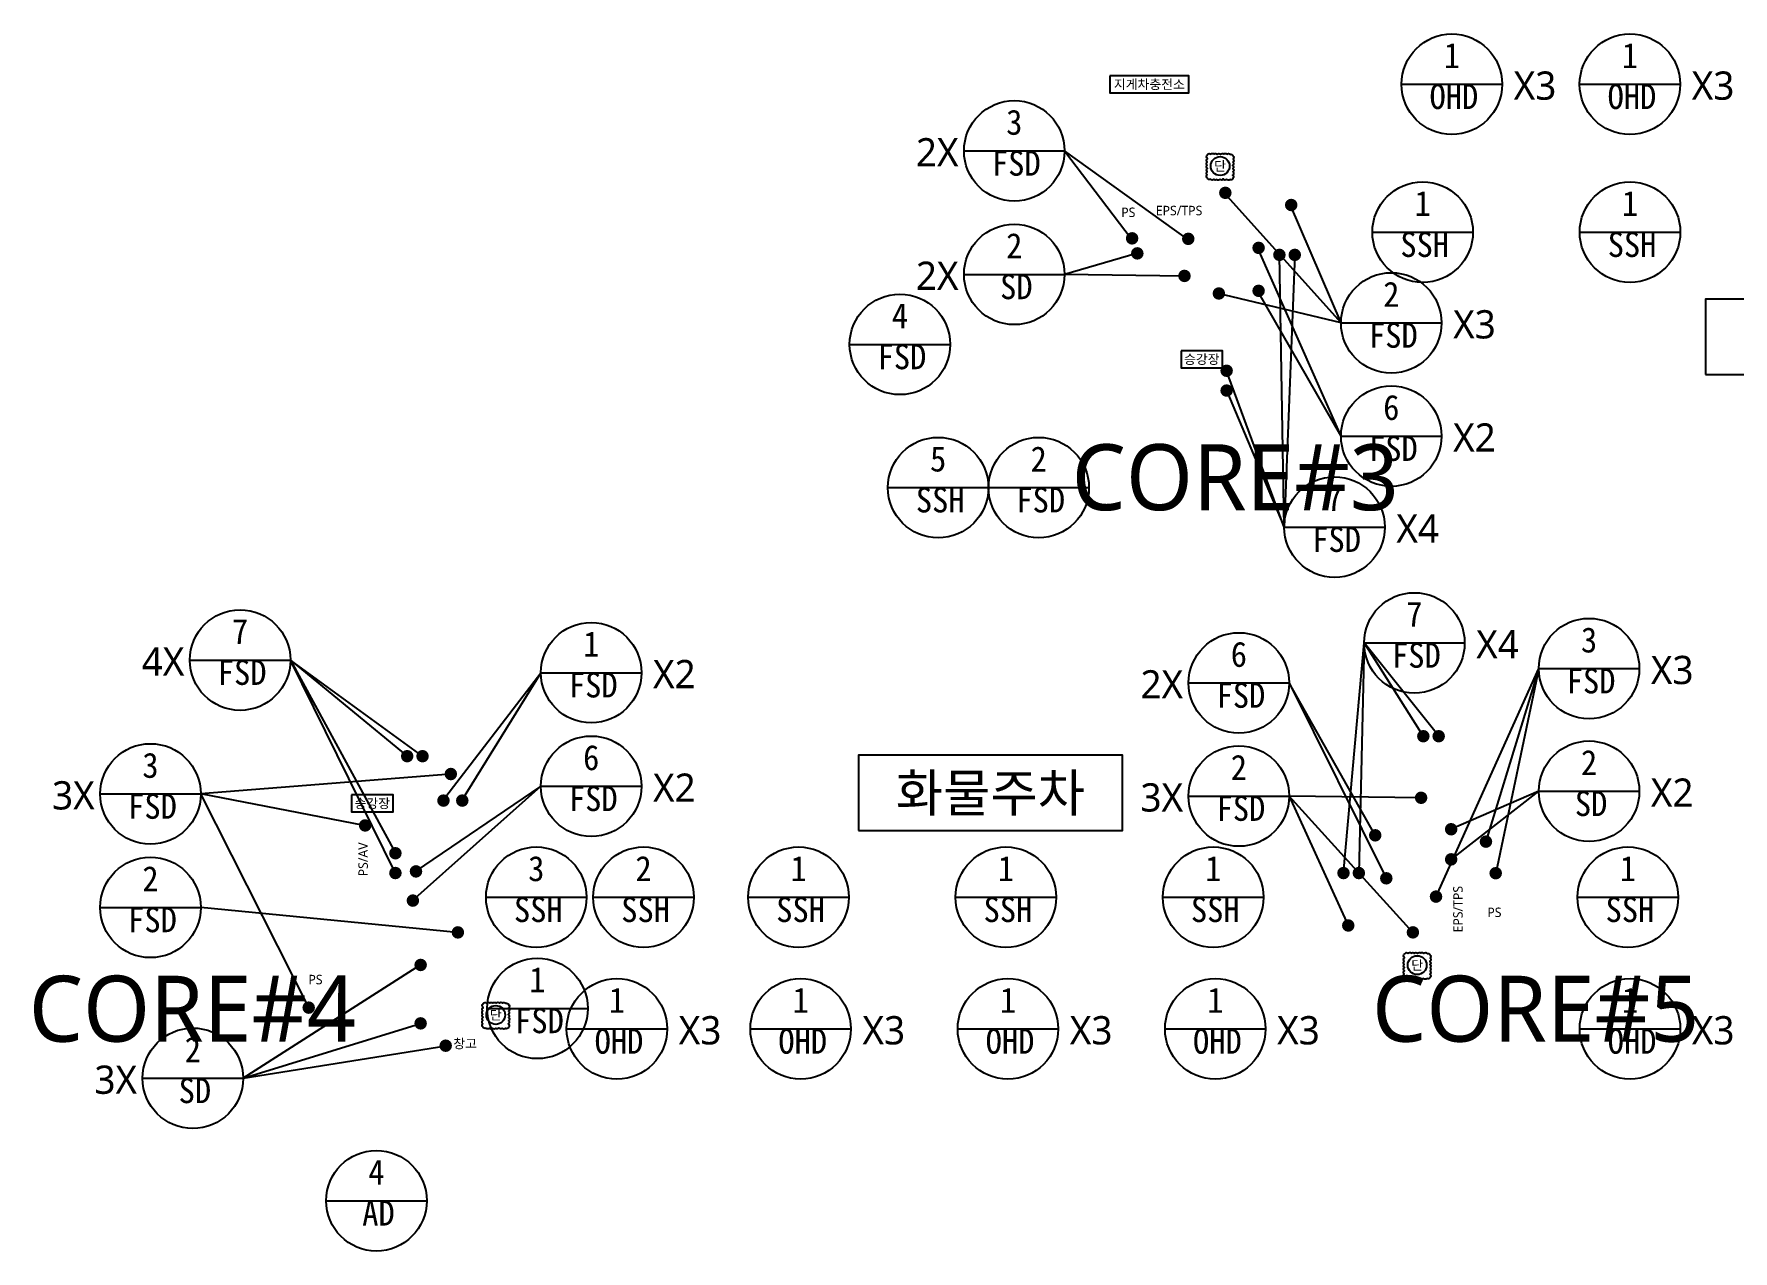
# Model space of a CAD drawing. Header units: millimetres. Extents: x 3479419 to 5579419, y 522746 to 3162891.
# Drawn here: x 4852937 to 4943077, y 912986 to 977562 of the extents above; entities that cross this region are included whole.
import ezdxf
from ezdxf.enums import TextEntityAlignment as Align

# ---------------------------------------------------------------- set-up
doc = ezdxf.new("R2010")
doc.units = ezdxf.units.MM
doc.layers.get('Defpoints').update_dxf_attribs({"color": 140})
for name, color, linetype, lineweight in [('A-MKXX-SYMB', 7, 'Continuous', 25), ('A-XXXX-SYMB', 7, 'Continuous', 25), ('A-XXXX-TXT2', 3, 'Continuous', 25), ('REV-202205', 20, 'Continuous', 25)]:
    doc.layers.add(name, color=color, linetype=linetype, lineweight=lineweight)
doc.layers.add('AA-SYMB', color=1, linetype='Continuous')
doc.styles.add('XR-평면도$0$맑은 고딕', font='malgun.ttf')
doc.styles.add('돋움', font='')
doc.styles.add('돋음', font='')
doc.styles.add('맑은 고딕', font='malgun.ttf')
doc.styles.add('맑은고딕', font='malgun.ttf')
doc.styles.get('돋움').set_extended_font_data('DotumChe')
doc.styles.get('돋음').set_extended_font_data('Dotum')

# ---------------------------------------------------------------- blocks, each defined once
blk = doc.blocks.new('글_화물주차')
at = {"layer": 'A-XXXX-TXT2', "color": 0}
blk.add_lwpolyline([(-7000, -2000), (7000, -2000), (7000, 2000), (-7000, 2000)], close=True, dxfattribs=at)
at = {"layer": 'A-XXXX-TXT2', "style": '맑은고딕'}
blk.add_text('화물주차', height=2000, dxfattribs=at).set_placement((0, 0), align=Align.MIDDLE_CENTER)
blk = doc.blocks.new('글_지게차충전소')
at = {"layer": 'A-XXXX-TXT2', "color": 0, "ltscale": 100}
blk.add_lwpolyline([(-2100, 450), (-2100, -450), (2100, -450), (2100, 450)], close=True, dxfattribs=at)
at = {"layer": 'A-XXXX-TXT2', "ltscale": 100, "style": 'XR-평면도$0$맑은 고딕'}
blk.add_text('지게차충전소', height=500, dxfattribs=at).set_placement((0, 0), align=Align.MIDDLE_CENTER)
blk = doc.blocks.new('글_승강장')
at = {"layer": 'A-XXXX-TXT2', "color": 0, "ltscale": 100}
blk.add_lwpolyline([(-1100, 450), (-1100, -450), (1100, -450), (1100, 450)], close=True, dxfattribs=at)
at = {"layer": 'A-XXXX-TXT2', "ltscale": 100, "style": 'XR-평면도$0$맑은 고딕'}
blk.add_text('승강장', height=500, dxfattribs=at).set_placement((0, 0), align=Align.MIDDLE_CENTER)
blk = doc.blocks.new('WINSYMBOL-flat-1')
at = {"layer": 'AA-SYMB', "color": 3}
blk.add_line((-1440, 0), (1440, 0), dxfattribs=at)
blk.add_circle((0, 0), 1440, dxfattribs=at)
at = {"layer": 'AA-SYMB', "style": '돋음'}
blk.add_attdef('0', text='', height=720, dxfattribs=at).set_placement((0, 246), align=Align.CENTER)
at = {"layer": 'AA-SYMB', "style": '돋음', "width": 0.95}
blk.add_attdef('FSD', text='', height=720, dxfattribs=at).set_placement((59, -927), align=Align.CENTER)
blk = doc.blocks.new('A$C425F3A2A')
at = {"layer": 'Defpoints', "style": '맑은고딕'}
for s, p in [('CORE#3', (185932, 144972)), ('CORE#4', (130605, 116772)), ('CORE#5', (201868, 116772))]:
    blk.add_text(s, height=3500, dxfattribs=at).set_placement(p, align=Align.BOTTOM_RIGHT)
blk = doc.blocks.new('fsd7')
at = {"layer": 'A-MKXX-SYMB'}
h = blk.add_hatch(color=256, dxfattribs=at)
edge = h.paths.add_edge_path()
edge.add_arc((179593, 159571), 333, 0, 360)
h = blk.add_hatch(color=256, dxfattribs=at)
edge = h.paths.add_edge_path()
edge.add_arc((180408, 159571), 333, 0, 360)
h = blk.add_hatch(color=256, dxfattribs=at)
edge = h.paths.add_edge_path()
edge.add_arc((176793, 153421), 333, 0, 360)
h = blk.add_hatch(color=256, dxfattribs=at)
edge = h.paths.add_edge_path()
edge.add_arc((176793, 152371), 333, 0, 360)
h = blk.add_hatch(color=256, dxfattribs=at)
edge = h.paths.add_edge_path()
edge.add_arc((187228, 134031), 333, 0, 360)
h = blk.add_hatch(color=256, dxfattribs=at)
edge = h.paths.add_edge_path()
edge.add_arc((188043, 134031), 333, 0, 360)
h = blk.add_hatch(color=256, dxfattribs=at)
edge = h.paths.add_edge_path()
edge.add_arc((133318, 132971), 333, 0, 360)
h = blk.add_hatch(color=256, dxfattribs=at)
edge = h.paths.add_edge_path()
edge.add_arc((134133, 132971), 333, 0, 360)
h = blk.add_hatch(color=256, dxfattribs=at)
edge = h.paths.add_edge_path()
edge.add_arc((132693, 127821), 333, 0, 360)
h = blk.add_hatch(color=256, dxfattribs=at)
edge = h.paths.add_edge_path()
edge.add_arc((132693, 126771), 333, 0, 360)
h = blk.add_hatch(color=256, dxfattribs=at)
edge = h.paths.add_edge_path()
edge.add_arc((182993, 126771), 333, 0, 360)
h = blk.add_hatch(color=256, dxfattribs=at)
edge = h.paths.add_edge_path()
edge.add_arc((183808, 126771), 333, 0, 360)
at = {"layer": 'A-XXXX-SYMB'}
for points in [[(180408, 159571), (179851, 145126), (179593, 159571)], [(176793, 152371), (179851, 145126), (176793, 153421)], [(182993, 126771), (184086, 138980), (183808, 126771)], [(188043, 134031), (184086, 138980), (187228, 134031)], [(134133, 132971), (127121, 138070), (133318, 132971)], [(132693, 126771), (127121, 138070), (132693, 127821)]]:
    blk.add_lwpolyline(points, dxfattribs=at)
ref = blk.add_blockref('WINSYMBOL-flat-1', (182518, 145126), dxfattribs=dict(xscale=1.851851851790402, yscale=1.851851851790402, zscale=1.851851851790402))
ref.add_attrib('0', '7', dxfattribs={"layer": 'AA-SYMB', "color": 3, "height": 1333, "style": '돋움'}).set_placement((182518, 145582), align=Align.BOTTOM_CENTER)
ref.add_attrib('FSD', 'FSD', dxfattribs={"layer": 'AA-SYMB', "color": 3, "height": 1333.3, "style": '돋움'}).set_placement((182627, 143409), align=Align.BOTTOM_CENTER)
ref = blk.add_blockref('WINSYMBOL-flat-1', (186753, 138980), dxfattribs=dict(xscale=1.851851851790402, yscale=1.851851851790402, zscale=1.851851851790402))
ref.add_attrib('0', '7', dxfattribs={"layer": 'AA-SYMB', "color": 3, "height": 1333, "style": '돋움'}).set_placement((186753, 139435), align=Align.BOTTOM_CENTER)
ref.add_attrib('FSD', 'FSD', dxfattribs={"layer": 'AA-SYMB', "color": 3, "height": 1333.3, "style": '돋움'}).set_placement((186861, 137263), align=Align.BOTTOM_CENTER)
ref = blk.add_blockref('WINSYMBOL-flat-1', (124454, 138070), dxfattribs=dict(xscale=1.851851851790402, yscale=1.851851851790402, zscale=1.851851851790402))
ref.add_attrib('0', '7', dxfattribs={"layer": 'AA-SYMB', "color": 3, "height": 1333, "style": '돋움'}).set_placement((124454, 138525), align=Align.BOTTOM_CENTER)
ref.add_attrib('FSD', 'FSD', dxfattribs={"layer": 'AA-SYMB', "color": 3, "height": 1333.3, "style": '돋움'}).set_placement((124563, 136353), align=Align.BOTTOM_CENTER)
at = {"layer": 'A-XXXX-TXT2', "style": '맑은고딕'}
for s, p in [('X4', (186929, 144303)), ('X4', (191164, 138157)), ('4X', (120366, 137247))]:
    blk.add_text(s, height=1500, dxfattribs=at).set_placement(p, align=Align.CENTER)
blk = doc.blocks.new('단')
at = {"layer": 'A-XXXX-SYMB'}
blk.add_circle((0, 0), 500, dxfattribs=at)
at = {"layer": 'A-XXXX-TXT2', "ltscale": 100, "style": '맑은 고딕'}
blk.add_text('단', height=500, dxfattribs=at).set_placement((0, 0), align=Align.MIDDLE_CENTER)

msp = doc.modelspace()

# ---------------------------------------------------------------- hatches: boundary and pattern name
at = {"layer": 'A-MKXX-SYMB'}
h = msp.add_hatch(color=256, dxfattribs=at)
edge = h.paths.add_edge_path()
edge.add_arc((4916142.2, 969132.8), 333.3, 0, 360)
h = msp.add_hatch(color=256, dxfattribs=at)
edge = h.paths.add_edge_path()
edge.add_arc((4919637.5, 968487.6), 333.3, 0, 360)
h = msp.add_hatch(color=256, dxfattribs=at)
edge = h.paths.add_edge_path()
edge.add_arc((4911197.2, 966717.9), 333.3, 0, 360)
h = msp.add_hatch(color=256, dxfattribs=at)
edge = h.paths.add_edge_path()
edge.add_arc((4914176.2, 966691.8), 333.3, 0, 360)
h = msp.add_hatch(color=256, dxfattribs=at)
edge = h.paths.add_edge_path()
edge.add_arc((4917908.3, 966212.6), 333.3, 0, 360)
h = msp.add_hatch(color=256, dxfattribs=at)
edge = h.paths.add_edge_path()
edge.add_arc((4911473.1, 965921.1), 333.3, 0, 360)
h = msp.add_hatch(color=256, dxfattribs=at)
edge = h.paths.add_edge_path()
edge.add_arc((4913975.7, 964724.8), 333.3, 0, 360)
h = msp.add_hatch(color=256, dxfattribs=at)
edge = h.paths.add_edge_path()
edge.add_arc((4915799.3, 963793.5), 333.3, 0, 360)
h = msp.add_hatch(color=256, dxfattribs=at)
edge = h.paths.add_edge_path()
edge.add_arc((4917908.3, 963933.5), 333.3, 0, 360)
h = msp.add_hatch(color=256, dxfattribs=at)
edge = h.paths.add_edge_path()
edge.add_arc((4875053.3, 938295.2), 333.3, 0, 360)
h = msp.add_hatch(color=256, dxfattribs=at)
edge = h.paths.add_edge_path()
edge.add_arc((4874660.9, 936885.6), 333.3, 0, 360)
h = msp.add_hatch(color=256, dxfattribs=at)
edge = h.paths.add_edge_path()
edge.add_arc((4875660.4, 936885.6), 333.3, 0, 360)
h = msp.add_hatch(color=256, dxfattribs=at)
edge = h.paths.add_edge_path()
edge.add_arc((4926529.3, 937035.1), 333.3, 0, 360)
h = msp.add_hatch(color=256, dxfattribs=at)
edge = h.paths.add_edge_path()
edge.add_arc((4870505.8, 935566.7), 333.3, 0, 360)
h = msp.add_hatch(color=256, dxfattribs=at)
edge = h.paths.add_edge_path()
edge.add_arc((4928122.9, 935365.2), 333.3, 0, 360)
h = msp.add_hatch(color=256, dxfattribs=at)
edge = h.paths.add_edge_path()
edge.add_arc((4924094.3, 935043.7), 333.3, 0, 360)
h = msp.add_hatch(color=256, dxfattribs=at)
edge = h.paths.add_edge_path()
edge.add_arc((4929968.8, 934707.7), 333.3, 0, 360)
h = msp.add_hatch(color=256, dxfattribs=at)
edge = h.paths.add_edge_path()
edge.add_arc((4928122.9, 933767.3), 333.3, 0, 360)
h = msp.add_hatch(color=256, dxfattribs=at)
edge = h.paths.add_edge_path()
edge.add_arc((4873203.4, 933128.5), 333.3, 0, 360)
h = msp.add_hatch(color=256, dxfattribs=at)
edge = h.paths.add_edge_path()
edge.add_arc((4924683.2, 932761.7), 333.3, 0, 360)
h = msp.add_hatch(color=256, dxfattribs=at)
edge = h.paths.add_edge_path()
edge.add_arc((4930486.8, 933032.7), 333.3, 0, 360)
h = msp.add_hatch(color=256, dxfattribs=at)
edge = h.paths.add_edge_path()
edge.add_arc((4927320.3, 931791.2), 333.3, 0, 360)
h = msp.add_hatch(color=256, dxfattribs=at)
edge = h.paths.add_edge_path()
edge.add_arc((4873038.9, 931580.8), 333.3, 0, 360)
h = msp.add_hatch(color=256, dxfattribs=at)
edge = h.paths.add_edge_path()
edge.add_arc((4922664.3, 930258.7), 333.3, 0, 360)
h = msp.add_hatch(color=256, dxfattribs=at)
edge = h.paths.add_edge_path()
edge.add_arc((4875427.6, 929892.1), 333.3, 0, 360)
h = msp.add_hatch(color=256, dxfattribs=at)
edge = h.paths.add_edge_path()
edge.add_arc((4926094.3, 929893.7), 333.3, 0, 360)
h = msp.add_hatch(color=256, dxfattribs=at)
edge = h.paths.add_edge_path()
edge.add_arc((4873450.8, 928165.2), 333.3, 0, 360)
h = msp.add_hatch(color=256, dxfattribs=at)
edge = h.paths.add_edge_path()
edge.add_arc((4867511.8, 925900.5), 333.3, 0, 360)
h = msp.add_hatch(color=256, dxfattribs=at)
edge = h.paths.add_edge_path()
edge.add_arc((4873450.8, 925065.2), 333.3, 0, 360)
h = msp.add_hatch(color=256, dxfattribs=at)
edge = h.paths.add_edge_path()
edge.add_arc((4874779.6, 923880.2), 333.3, 0, 360)

# ---------------------------------------------------------------- linework, layer by layer
at = {"layer": 'A-XXXX-SYMB'}
for p, q in [((4922281.6, 962229), (4916098.2, 969123.1)), ((4922281.6, 962229), (4919593.4, 968477.9)), ((4911429.1, 965911.4), (4907613, 964807.1)), ((4922281.6, 956225.8), (4917864.3, 966202.9)), ((4913931.6, 964715.1), (4907613, 964807.1)), ((4922281.6, 962229), (4915755.3, 963783.8)), ((4922281.6, 956225.8), (4917864.3, 963923.8)), ((4927320.3, 931791.2), (4932773, 943888.9)), ((4932773, 943888.9), (4929968.8, 934707.7)), ((4932773, 943888.9), (4930486.8, 933032.7)), ((4874616.9, 936875.8), (4879833.6, 943673.2)), ((4879833.6, 943673.2), (4875616.4, 936875.8)), ((4875009.3, 938285.5), (4861783.1, 937237.2)), ((4872994.9, 931571.1), (4879833.6, 937644.9)), ((4879833.6, 937644.9), (4873159.3, 933118.8)), ((4870461.8, 935557), (4861783.1, 937237.2)), ((4867511.8, 925900.5), (4861783.1, 937237.2)), ((4928122.9, 933767.3), (4932773, 937381.8)), ((4932773, 937381.8), (4928122.9, 935365.2)), ((4875383.6, 929882.4), (4861783.1, 931218.7)), ((4873450.8, 928165.2), (4864031.6, 922149.6)), ((4864031.6, 922149.6), (4873450.8, 925065.2)), ((4864031.6, 922149.6), (4874779.6, 923880.2))]:
    msp.add_line(p, q, dxfattribs=at)
for points in [[(4914132.2, 966682.1), (4907613, 971358.4), (4911153.2, 966708.2)], [(4924094.3, 935043.7), (4919528.3, 943126.5), (4924683.2, 932761.7)], [(4926094.3, 929893.7), (4919528.3, 937127.8), (4922664.3, 930258.7)], [(4926529.3, 937035.1), (4919528.3, 937127.8)]]:
    msp.add_lwpolyline(points, dxfattribs=at)
at = {"layer": 'REV-202205'}
for points in [[(4915203.4, 971160.2, -0.5205671), (4915377, 971181.6, -0.5205671), (4915543.3, 971185.6, -0.5205671), (4915712.7, 971171, -0.5205671), (4915889.2, 971175, -0.5205671), (4916057.3, 971186.6, -0.5205671), (4916224.2, 971179.4, -0.5205671), (4916399.6, 971165.8, -0.5205671), (4916533.5, 971098.5, -0.5205671), (4916549.9, 970926.9, -0.5205671), (4916543, 970760.1, -0.5205671), (4916528.3, 970584.9, -0.5205671), (4916547.2, 970413.1, -0.5205671), (4916548.1, 970247, -0.5205671), (4916530.7, 970076.2, -0.5205671), (4916541.4, 969900.3, -0.5205671), (4916374.5, 969845, -0.5205671), (4916208.3, 969848.2, -0.5205671), (4916035, 969869, -0.5205671), (4915861.1, 969848.8, -0.5205671), (4915694.7, 969844.2, -0.5205671), (4915525.5, 969858.3, -0.5205671), (4915349, 969855.5, -0.5205671), (4915197.4, 969913.6, -0.5205671), (4915177.4, 970086.8, -0.5205671), (4915187, 970254.3, -0.5205671), (4915195.4, 970430.4, -0.5205671), (4915178.9, 970600.8, -0.5205671), (4915180.8, 970766.9, -0.5205671), (4915200.5, 970939.3, -0.5205671)], [(4925659.6, 928760.8, -0.5205671), (4925833.1, 928782.2, -0.5205671), (4925999.4, 928786.2, -0.5205671), (4926168.9, 928771.6, -0.5205671), (4926345.4, 928775.6, -0.5205671), (4926513.5, 928787.2, -0.5205671), (4926680.3, 928780, -0.5205671), (4926855.7, 928766.4, -0.5205671), (4926989.7, 928699.1, -0.5205671), (4927006, 928527.5, -0.5205671), (4926999.1, 928360.7, -0.5205671), (4926984.5, 928185.5, -0.5205671), (4927003.3, 928013.7, -0.5205671), (4927004.2, 927847.7, -0.5205671), (4926986.9, 927676.8, -0.5205671), (4926997.6, 927500.9, -0.5205671), (4926830.7, 927445.6, -0.5205671), (4926664.4, 927448.8, -0.5205671), (4926491.2, 927469.6, -0.5205671), (4926317.3, 927449.4, -0.5205671), (4926150.9, 927444.8, -0.5205671), (4925981.7, 927458.9, -0.5205671), (4925805.1, 927456.1, -0.5205671), (4925653.6, 927514.3, -0.5205671), (4925633.5, 927687.4, -0.5205671), (4925643.1, 927854.9, -0.5205671), (4925651.6, 928031, -0.5205671), (4925635.1, 928201.4, -0.5205671), (4925637, 928367.5, -0.5205671), (4925656.6, 928539.9, -0.5205671)], [(4876774.3, 926118.3, -0.5205671), (4876947.8, 926139.7, -0.5205671), (4877114.1, 926143.7, -0.5205671), (4877283.6, 926129.1, -0.5205671), (4877460.1, 926133.1, -0.5205671), (4877628.2, 926144.7, -0.5205671), (4877795, 926137.5, -0.5205671), (4877970.4, 926124, -0.5205671), (4878104.4, 926056.7, -0.5205671), (4878120.7, 925885, -0.5205671), (4878113.8, 925718.3, -0.5205671), (4878099.2, 925543.1, -0.5205671), (4878118, 925371.3, -0.5205671), (4878118.9, 925205.2, -0.5205671), (4878101.6, 925034.3, -0.5205671), (4878112.3, 924858.5, -0.5205671), (4877945.4, 924803.1, -0.5205671), (4877779.1, 924806.4, -0.5205671), (4877605.9, 924827.1, -0.5205671), (4877432, 924806.9, -0.5205671), (4877265.6, 924802.4, -0.5205671), (4877096.4, 924816.5, -0.5205671), (4876919.8, 924813.6, -0.5205671), (4876768.3, 924871.8, -0.5205671), (4876748.2, 925045, -0.5205671), (4876757.8, 925212.4, -0.5205671), (4876766.3, 925388.6, -0.5205671), (4876749.8, 925558.9, -0.5205671), (4876751.7, 925725, -0.5205671), (4876771.3, 925897.4, -0.5205671)]]:
    msp.add_lwpolyline(points, format="xyb", close=True, dxfattribs=at)

# ---------------------------------------------------------------- block references
for name, p in [('fsd7', (4739418.8, 806270.6)), ('글_지게차충전소', (4912111.8, 974891.2)), ('글_화물주차', (4948611.8, 961491.2)), ('글_승강장', (4914894.5, 960301.9)), ('글_화물주차', (4903678.6, 937291.2)), ('글_승강장', (4870886.8, 936735.7))]:
    msp.add_blockref(name, p)
ref = msp.add_blockref('WINSYMBOL-flat-1', (4928160.8, 974895.2), dxfattribs=dict(xscale=1.851851851790402, yscale=1.851851851790402, zscale=1.851851851790402))
ref.add_attrib('0', '1', dxfattribs={"layer": 'AA-SYMB', "color": 3, "height": 1333.3, "style": '돋움'}).set_placement((4928160.8, 975350.8), align=Align.BOTTOM_CENTER)
ref.add_attrib('FSD', 'OHD', dxfattribs={"layer": 'AA-SYMB', "color": 3, "height": 1333.33, "style": '돋움'}).set_placement((4928269.2, 973178.4), align=Align.BOTTOM_CENTER)
ref = msp.add_blockref('WINSYMBOL-flat-1', (4937607.3, 974895.2), dxfattribs=dict(xscale=1.851851851790402, yscale=1.851851851790402, zscale=1.851851851790402))
ref.add_attrib('0', '1', dxfattribs={"layer": 'AA-SYMB', "color": 3, "height": 1333.3, "style": '돋움'}).set_placement((4937607.3, 975350.8), align=Align.BOTTOM_CENTER)
ref.add_attrib('FSD', 'OHD', dxfattribs={"layer": 'AA-SYMB', "color": 3, "height": 1333.33, "style": '돋움'}).set_placement((4937715.7, 973178.4), align=Align.BOTTOM_CENTER)
ref = msp.add_blockref('WINSYMBOL-flat-1', (4904946.3, 971358.4), dxfattribs=dict(xscale=1.851851851790402, yscale=1.851851851790402, zscale=1.851851851790402))
ref.add_attrib('0', '3', dxfattribs={"layer": 'AA-SYMB', "color": 3, "height": 1333.3, "style": '돋움'}).set_placement((4904946.3, 971814), align=Align.BOTTOM_CENTER)
ref.add_attrib('FSD', 'FSD', dxfattribs={"layer": 'AA-SYMB', "color": 3, "height": 1333.33, "style": '돋움'}).set_placement((4905054.7, 969641.6), align=Align.BOTTOM_CENTER)
ref = msp.add_blockref('WINSYMBOL-flat-1', (4926611.8, 967046.5), dxfattribs=dict(xscale=1.851851851790402, yscale=1.851851851790402, zscale=1.851851851790402))
ref.add_attrib('0', '1', dxfattribs={"layer": 'AA-SYMB', "color": 3, "height": 1333.3, "style": '돋움'}).set_placement((4926611.8, 967502.1), align=Align.BOTTOM_CENTER)
ref.add_attrib('FSD', 'SSH', dxfattribs={"layer": 'AA-SYMB', "color": 3, "height": 1333.33, "style": '돋움'}).set_placement((4926720.3, 965329.7), align=Align.BOTTOM_CENTER)
ref = msp.add_blockref('WINSYMBOL-flat-1', (4937611.8, 967046.5), dxfattribs=dict(xscale=1.851851851790402, yscale=1.851851851790402, zscale=1.851851851790402))
ref.add_attrib('0', '1', dxfattribs={"layer": 'AA-SYMB', "color": 3, "height": 1333.3, "style": '돋움'}).set_placement((4937611.8, 967502.1), align=Align.BOTTOM_CENTER)
ref.add_attrib('FSD', 'SSH', dxfattribs={"layer": 'AA-SYMB', "color": 3, "height": 1333.33, "style": '돋움'}).set_placement((4937720.3, 965329.7), align=Align.BOTTOM_CENTER)
ref = msp.add_blockref('WINSYMBOL-flat-1', (4904946.3, 964807.1), dxfattribs=dict(xscale=1.851851851790402, yscale=1.851851851790402, zscale=1.851851851790402))
ref.add_attrib('0', '2', dxfattribs={"layer": 'AA-SYMB', "color": 3, "height": 1333.3, "style": '돋움'}).set_placement((4904946.3, 965262.7), align=Align.BOTTOM_CENTER)
ref.add_attrib('FSD', 'SD', dxfattribs={"layer": 'AA-SYMB', "color": 3, "height": 1333.33, "style": '돋움'}).set_placement((4905054.7, 963090.3), align=Align.BOTTOM_CENTER)
ref = msp.add_blockref('WINSYMBOL-flat-1', (4924948.3, 962229), dxfattribs=dict(xscale=1.851851851790402, yscale=1.851851851790402, zscale=1.851851851790402))
ref.add_attrib('0', '2', dxfattribs={"layer": 'AA-SYMB', "color": 3, "height": 1333.3, "style": '돋움'}).set_placement((4924948.3, 962684.7), align=Align.BOTTOM_CENTER)
ref.add_attrib('FSD', 'FSD', dxfattribs={"layer": 'AA-SYMB', "color": 3, "height": 1333.33, "style": '돋움'}).set_placement((4925056.7, 960512.3), align=Align.BOTTOM_CENTER)
ref = msp.add_blockref('WINSYMBOL-flat-1', (4898878.5, 961091.2), dxfattribs=dict(xscale=1.851851851790402, yscale=1.851851851790402, zscale=1.851851851790402))
ref.add_attrib('0', '4', dxfattribs={"layer": 'AA-SYMB', "color": 3, "height": 1333.3, "style": '돋움'}).set_placement((4898878.5, 961546.8), align=Align.BOTTOM_CENTER)
ref.add_attrib('FSD', 'FSD', dxfattribs={"layer": 'AA-SYMB', "color": 3, "height": 1333.33, "style": '돋움'}).set_placement((4898986.9, 959374.4), align=Align.BOTTOM_CENTER)
ref = msp.add_blockref('WINSYMBOL-flat-1', (4924948.3, 956225.8), dxfattribs=dict(xscale=1.851851851790402, yscale=1.851851851790402, zscale=1.851851851790402))
ref.add_attrib('0', '6', dxfattribs={"layer": 'AA-SYMB', "color": 3, "height": 1333.3, "style": '돋움'}).set_placement((4924948.3, 956681.4), align=Align.BOTTOM_CENTER)
ref.add_attrib('FSD', 'FSD', dxfattribs={"layer": 'AA-SYMB', "color": 3, "height": 1333.33, "style": '돋움'}).set_placement((4925056.7, 954509), align=Align.BOTTOM_CENTER)
ref = msp.add_blockref('WINSYMBOL-flat-1', (4900906.8, 953491), dxfattribs=dict(xscale=1.851851851790402, yscale=1.851851851790402, zscale=1.851851851790402))
ref.add_attrib('0', '5', dxfattribs={"layer": 'AA-SYMB', "color": 3, "height": 1333.3, "style": '돋움'}).set_placement((4900906.8, 953946.7), align=Align.BOTTOM_CENTER)
ref.add_attrib('FSD', 'SSH', dxfattribs={"layer": 'AA-SYMB', "color": 3, "height": 1333.33, "style": '돋움'}).set_placement((4901015.2, 951774.3), align=Align.BOTTOM_CENTER)
ref = msp.add_blockref('WINSYMBOL-flat-1', (4906240.8, 953491), dxfattribs=dict(xscale=1.851851851790402, yscale=1.851851851790402, zscale=1.851851851790402))
ref.add_attrib('0', '2', dxfattribs={"layer": 'AA-SYMB', "color": 3, "height": 1333.3, "style": '돋움'}).set_placement((4906240.8, 953946.7), align=Align.BOTTOM_CENTER)
ref.add_attrib('FSD', 'FSD', dxfattribs={"layer": 'AA-SYMB', "color": 3, "height": 1333.33, "style": '돋움'}).set_placement((4906349.2, 951774.3), align=Align.BOTTOM_CENTER)
ref = msp.add_blockref('WINSYMBOL-flat-1', (4935439.7, 943888.9), dxfattribs=dict(xscale=1.851851851790402, yscale=1.851851851790402, zscale=1.851851851790402))
ref.add_attrib('0', '3', dxfattribs={"layer": 'AA-SYMB', "color": 3, "height": 1333.3, "style": '돋움'}).set_placement((4935439.7, 944344.5), align=Align.BOTTOM_CENTER)
ref.add_attrib('FSD', 'FSD', dxfattribs={"layer": 'AA-SYMB', "color": 3, "height": 1333.33, "style": '돋움'}).set_placement((4935548.1, 942172.1), align=Align.BOTTOM_CENTER)
ref = msp.add_blockref('WINSYMBOL-flat-1', (4882500.3, 943673.2), dxfattribs=dict(xscale=1.851851851790402, yscale=1.851851851790402, zscale=1.851851851790402))
ref.add_attrib('0', '1', dxfattribs={"layer": 'AA-SYMB', "color": 3, "height": 1333.3, "style": '돋움'}).set_placement((4882500.3, 944128.8), align=Align.BOTTOM_CENTER)
ref.add_attrib('FSD', 'FSD', dxfattribs={"layer": 'AA-SYMB', "color": 3, "height": 1333.33, "style": '돋움'}).set_placement((4882608.8, 941956.4), align=Align.BOTTOM_CENTER)
ref = msp.add_blockref('WINSYMBOL-flat-1', (4916861.6, 943126.5), dxfattribs=dict(xscale=1.851851851790402, yscale=1.851851851790402, zscale=1.851851851790402))
ref.add_attrib('0', '6', dxfattribs={"layer": 'AA-SYMB', "color": 3, "height": 1333.3, "style": '돋움'}).set_placement((4916861.6, 943582.1), align=Align.BOTTOM_CENTER)
ref.add_attrib('FSD', 'FSD', dxfattribs={"layer": 'AA-SYMB', "color": 3, "height": 1333.33, "style": '돋움'}).set_placement((4916970.1, 941409.7), align=Align.BOTTOM_CENTER)
ref = msp.add_blockref('WINSYMBOL-flat-1', (4882500.3, 937644.9), dxfattribs=dict(xscale=1.851851851790402, yscale=1.851851851790402, zscale=1.851851851790402))
ref.add_attrib('0', '6', dxfattribs={"layer": 'AA-SYMB', "color": 3, "height": 1333.3, "style": '돋움'}).set_placement((4882500.3, 938100.5), align=Align.BOTTOM_CENTER)
ref.add_attrib('FSD', 'FSD', dxfattribs={"layer": 'AA-SYMB', "color": 3, "height": 1333.33, "style": '돋움'}).set_placement((4882608.8, 935928.1), align=Align.BOTTOM_CENTER)
ref = msp.add_blockref('WINSYMBOL-flat-1', (4859116.4, 937237.2), dxfattribs=dict(xscale=1.851851851790402, yscale=1.851851851790402, zscale=1.851851851790402))
ref.add_attrib('0', '3', dxfattribs={"layer": 'AA-SYMB', "color": 3, "height": 1333.3, "style": '돋움'}).set_placement((4859116.4, 937692.8), align=Align.BOTTOM_CENTER)
ref.add_attrib('FSD', 'FSD', dxfattribs={"layer": 'AA-SYMB', "color": 3, "height": 1333.33, "style": '돋움'}).set_placement((4859224.9, 935520.4), align=Align.BOTTOM_CENTER)
ref = msp.add_blockref('WINSYMBOL-flat-1', (4916861.6, 937127.8), dxfattribs=dict(xscale=1.851851851790402, yscale=1.851851851790402, zscale=1.851851851790402))
ref.add_attrib('0', '2', dxfattribs={"layer": 'AA-SYMB', "color": 3, "height": 1333.3, "style": '돋움'}).set_placement((4916861.6, 937583.4), align=Align.BOTTOM_CENTER)
ref.add_attrib('FSD', 'FSD', dxfattribs={"layer": 'AA-SYMB', "color": 3, "height": 1333.33, "style": '돋움'}).set_placement((4916970.1, 935411), align=Align.BOTTOM_CENTER)
ref = msp.add_blockref('WINSYMBOL-flat-1', (4935439.7, 937381.8), dxfattribs=dict(xscale=1.851851851790402, yscale=1.851851851790402, zscale=1.851851851790402))
ref.add_attrib('0', '2', dxfattribs={"layer": 'AA-SYMB', "color": 3, "height": 1333.3, "style": '돋움'}).set_placement((4935439.7, 937837.4), align=Align.BOTTOM_CENTER)
ref.add_attrib('FSD', 'SD', dxfattribs={"layer": 'AA-SYMB', "color": 3, "height": 1333.33, "style": '돋움'}).set_placement((4935548.1, 935665), align=Align.BOTTOM_CENTER)
ref = msp.add_blockref('WINSYMBOL-flat-1', (4859116.4, 931218.7), dxfattribs=dict(xscale=1.851851851790402, yscale=1.851851851790402, zscale=1.851851851790402))
ref.add_attrib('0', '2', dxfattribs={"layer": 'AA-SYMB', "color": 3, "height": 1333.3, "style": '돋움'}).set_placement((4859116.4, 931674.3), align=Align.BOTTOM_CENTER)
ref.add_attrib('FSD', 'FSD', dxfattribs={"layer": 'AA-SYMB', "color": 3, "height": 1333.33, "style": '돋움'}).set_placement((4859224.9, 929501.9), align=Align.BOTTOM_CENTER)
ref = msp.add_blockref('WINSYMBOL-flat-1', (4879586.9, 931757), dxfattribs=dict(xscale=1.851851851790402, yscale=1.851851851790402, zscale=1.851851851790402))
ref.add_attrib('0', '3', dxfattribs={"layer": 'AA-SYMB', "color": 3, "height": 1333.3, "style": '돋움'}).set_placement((4879586.9, 932212.6), align=Align.BOTTOM_CENTER)
ref.add_attrib('FSD', 'SSH', dxfattribs={"layer": 'AA-SYMB', "color": 3, "height": 1333.33, "style": '돋움'}).set_placement((4879695.3, 930040.2), align=Align.BOTTOM_CENTER)
ref = msp.add_blockref('WINSYMBOL-flat-1', (4885277.2, 931757), dxfattribs=dict(xscale=1.851851851790402, yscale=1.851851851790402, zscale=1.851851851790402))
ref.add_attrib('0', '2', dxfattribs={"layer": 'AA-SYMB', "color": 3, "height": 1333.3, "style": '돋움'}).set_placement((4885277.2, 932212.6), align=Align.BOTTOM_CENTER)
ref.add_attrib('FSD', 'SSH', dxfattribs={"layer": 'AA-SYMB', "color": 3, "height": 1333.33, "style": '돋움'}).set_placement((4885385.6, 930040.2), align=Align.BOTTOM_CENTER)
ref = msp.add_blockref('WINSYMBOL-flat-1', (4893500.3, 931757), dxfattribs=dict(xscale=1.851851851790402, yscale=1.851851851790402, zscale=1.851851851790402))
ref.add_attrib('0', '1', dxfattribs={"layer": 'AA-SYMB', "color": 3, "height": 1333.3, "style": '돋움'}).set_placement((4893500.3, 932212.6), align=Align.BOTTOM_CENTER)
ref.add_attrib('FSD', 'SSH', dxfattribs={"layer": 'AA-SYMB', "color": 3, "height": 1333.33, "style": '돋움'}).set_placement((4893608.8, 930040.2), align=Align.BOTTOM_CENTER)
ref = msp.add_blockref('WINSYMBOL-flat-1', (4904500.3, 931757), dxfattribs=dict(xscale=1.851851851790402, yscale=1.851851851790402, zscale=1.851851851790402))
ref.add_attrib('0', '1', dxfattribs={"layer": 'AA-SYMB', "color": 3, "height": 1333.3, "style": '돋움'}).set_placement((4904500.3, 932212.6), align=Align.BOTTOM_CENTER)
ref.add_attrib('FSD', 'SSH', dxfattribs={"layer": 'AA-SYMB', "color": 3, "height": 1333.33, "style": '돋움'}).set_placement((4904608.8, 930040.2), align=Align.BOTTOM_CENTER)
ref = msp.add_blockref('WINSYMBOL-flat-1', (4915500.3, 931757), dxfattribs=dict(xscale=1.851851851790402, yscale=1.851851851790402, zscale=1.851851851790402))
ref.add_attrib('0', '1', dxfattribs={"layer": 'AA-SYMB', "color": 3, "height": 1333.3, "style": '돋움'}).set_placement((4915500.3, 932212.6), align=Align.BOTTOM_CENTER)
ref.add_attrib('FSD', 'SSH', dxfattribs={"layer": 'AA-SYMB', "color": 3, "height": 1333.33, "style": '돋움'}).set_placement((4915608.8, 930040.2), align=Align.BOTTOM_CENTER)
ref = msp.add_blockref('WINSYMBOL-flat-1', (4937500.3, 931757), dxfattribs=dict(xscale=1.851851851790402, yscale=1.851851851790402, zscale=1.851851851790402))
ref.add_attrib('0', '1', dxfattribs={"layer": 'AA-SYMB', "color": 3, "height": 1333.3, "style": '돋움'}).set_placement((4937500.3, 932212.6), align=Align.BOTTOM_CENTER)
ref.add_attrib('FSD', 'SSH', dxfattribs={"layer": 'AA-SYMB', "color": 3, "height": 1333.33, "style": '돋움'}).set_placement((4937608.8, 930040.2), align=Align.BOTTOM_CENTER)
ref = msp.add_blockref('WINSYMBOL-flat-1', (4879646.8, 925861.2), dxfattribs=dict(xscale=1.851851851790402, yscale=1.851851851790402, zscale=1.851851851790402))
ref.add_attrib('0', '1', dxfattribs={"layer": 'AA-SYMB', "color": 3, "height": 1333.3, "style": '돋움'}).set_placement((4879646.8, 926316.8), align=Align.BOTTOM_CENTER)
ref.add_attrib('FSD', 'FSD', dxfattribs={"layer": 'AA-SYMB', "color": 3, "height": 1333.33, "style": '돋움'}).set_placement((4879755.3, 924144.4), align=Align.BOTTOM_CENTER)
ref = msp.add_blockref('WINSYMBOL-flat-1', (4883864.3, 924772), dxfattribs=dict(xscale=1.851851851790402, yscale=1.851851851790402, zscale=1.851851851790402))
ref.add_attrib('0', '1', dxfattribs={"layer": 'AA-SYMB', "color": 3, "height": 1333.3, "style": '돋움'}).set_placement((4883864.3, 925227.6), align=Align.BOTTOM_CENTER)
ref.add_attrib('FSD', 'OHD', dxfattribs={"layer": 'AA-SYMB', "color": 3, "height": 1333.33, "style": '돋움'}).set_placement((4883972.7, 923055.2), align=Align.BOTTOM_CENTER)
ref = msp.add_blockref('WINSYMBOL-flat-1', (4893611.8, 924772), dxfattribs=dict(xscale=1.851851851790402, yscale=1.851851851790402, zscale=1.851851851790402))
ref.add_attrib('0', '1', dxfattribs={"layer": 'AA-SYMB', "color": 3, "height": 1333.3, "style": '돋움'}).set_placement((4893611.8, 925227.6), align=Align.BOTTOM_CENTER)
ref.add_attrib('FSD', 'OHD', dxfattribs={"layer": 'AA-SYMB', "color": 3, "height": 1333.33, "style": '돋움'}).set_placement((4893720.2, 923055.2), align=Align.BOTTOM_CENTER)
ref = msp.add_blockref('WINSYMBOL-flat-1', (4904611.8, 924772), dxfattribs=dict(xscale=1.851851851790402, yscale=1.851851851790402, zscale=1.851851851790402))
ref.add_attrib('0', '1', dxfattribs={"layer": 'AA-SYMB', "color": 3, "height": 1333.3, "style": '돋움'}).set_placement((4904611.8, 925227.6), align=Align.BOTTOM_CENTER)
ref.add_attrib('FSD', 'OHD', dxfattribs={"layer": 'AA-SYMB', "color": 3, "height": 1333.33, "style": '돋움'}).set_placement((4904720.2, 923055.2), align=Align.BOTTOM_CENTER)
ref = msp.add_blockref('WINSYMBOL-flat-1', (4915611.8, 924772), dxfattribs=dict(xscale=1.851851851790402, yscale=1.851851851790402, zscale=1.851851851790402))
ref.add_attrib('0', '1', dxfattribs={"layer": 'AA-SYMB', "color": 3, "height": 1333.3, "style": '돋움'}).set_placement((4915611.8, 925227.6), align=Align.BOTTOM_CENTER)
ref.add_attrib('FSD', 'OHD', dxfattribs={"layer": 'AA-SYMB', "color": 3, "height": 1333.33, "style": '돋움'}).set_placement((4915720.2, 923055.2), align=Align.BOTTOM_CENTER)
ref = msp.add_blockref('WINSYMBOL-flat-1', (4937611.8, 924772), dxfattribs=dict(xscale=1.851851851790402, yscale=1.851851851790402, zscale=1.851851851790402))
ref.add_attrib('0', '1', dxfattribs={"layer": 'AA-SYMB', "color": 3, "height": 1333.3, "style": '돋움'}).set_placement((4937611.8, 925227.6), align=Align.BOTTOM_CENTER)
ref.add_attrib('FSD', 'OHD', dxfattribs={"layer": 'AA-SYMB', "color": 3, "height": 1333.33, "style": '돋움'}).set_placement((4937720.2, 923055.2), align=Align.BOTTOM_CENTER)
ref = msp.add_blockref('WINSYMBOL-flat-1', (4861364.9, 922149.6), dxfattribs=dict(xscale=1.851851851790402, yscale=1.851851851790402, zscale=1.851851851790402))
ref.add_attrib('0', '2', dxfattribs={"layer": 'AA-SYMB', "color": 3, "height": 1333.3, "style": '돋움'}).set_placement((4861364.9, 922605.2), align=Align.BOTTOM_CENTER)
ref.add_attrib('FSD', 'SD', dxfattribs={"layer": 'AA-SYMB', "color": 3, "height": 1333.33, "style": '돋움'}).set_placement((4861473.4, 920432.8), align=Align.BOTTOM_CENTER)
ref = msp.add_blockref('WINSYMBOL-flat-1', (4871105, 915652.7), dxfattribs=dict(xscale=1.851851851790402, yscale=1.851851851790402, zscale=1.851851851790402))
ref.add_attrib('0', '4', dxfattribs={"layer": 'AA-SYMB', "color": 3, "height": 1333.3, "style": '돋움'}).set_placement((4871105, 916108.3), align=Align.BOTTOM_CENTER)
ref.add_attrib('FSD', 'AD', dxfattribs={"layer": 'AA-SYMB', "color": 3, "height": 1333.33, "style": '돋움'}).set_placement((4871213.4, 913935.9), align=Align.BOTTOM_CENTER)
at = {"layer": 'A-MKXX-SYMB'}
for p in [(4915865.5, 970553.8), (4926321.6, 928154.4), (4877436.3, 925512)]:
    msp.add_blockref('단', p, dxfattribs=at)
at = {"layer": 'A-XXXX-SYMB'}
msp.add_blockref('A$C425F3A2A', (4739418.8, 806270.6), dxfattribs=at)
msp.add_blockref('A$C425F3A2A', (4739418.8, 806270.6), dxfattribs=at)

# ---------------------------------------------------------------- texts
at = {"layer": 'A-XXXX-TXT2', "style": '맑은고딕'}
for s, p in [('X3', (4932572, 974072.4)), ('X3', (4942018.5, 974072.4)), ('2X', (4900857.8, 970535.6)), ('2X', (4900857.8, 963984.3)), ('X3', (4929359.5, 961406.3)), ('X2', (4929359.5, 955403)), ('X2', (4886911.5, 942850.4)), ('2X', (4912773.1, 942303.7)), ('X3', (4939850.9, 943066.1)), ('3X', (4855027.9, 936414.4)), ('X2', (4886911.5, 936822.1)), ('3X', (4912773.1, 936305.1)), ('X2', (4939850.9, 936559)), ('X3', (4888275.5, 923949.2)), ('X3', (4898023, 923949.2)), ('X3', (4909023, 923949.2)), ('X3', (4920023, 923949.2)), ('X3', (4942023, 923949.2)), ('3X', (4857276.4, 921326.8))]:
    msp.add_text(s, height=1500, dxfattribs=at).set_placement(p, align=Align.CENTER)
at = {"layer": 'A-XXXX-TXT2', "ltscale": 100, "style": '맑은 고딕'}
for s, p in [('PS', (4910995.1, 968100.2)), ('EPS/TPS', (4913686.2, 968194)), ('PS', (4930418, 930958.3)), ('PS', (4867871.8, 927391.2)), ('창고', (4875811.2, 923991.2))]:
    msp.add_text(s, height=500, dxfattribs=at).set_placement(p, align=Align.MIDDLE_CENTER)
for s, p in [('PS/AV', (4870398, 933766.2)), ('EPS/TPS', (4928481.6, 931123.6))]:
    msp.add_text(s, height=500, rotation=90, dxfattribs=at).set_placement(p, align=Align.MIDDLE_CENTER)

doc.saveas('drawing.dxf')
